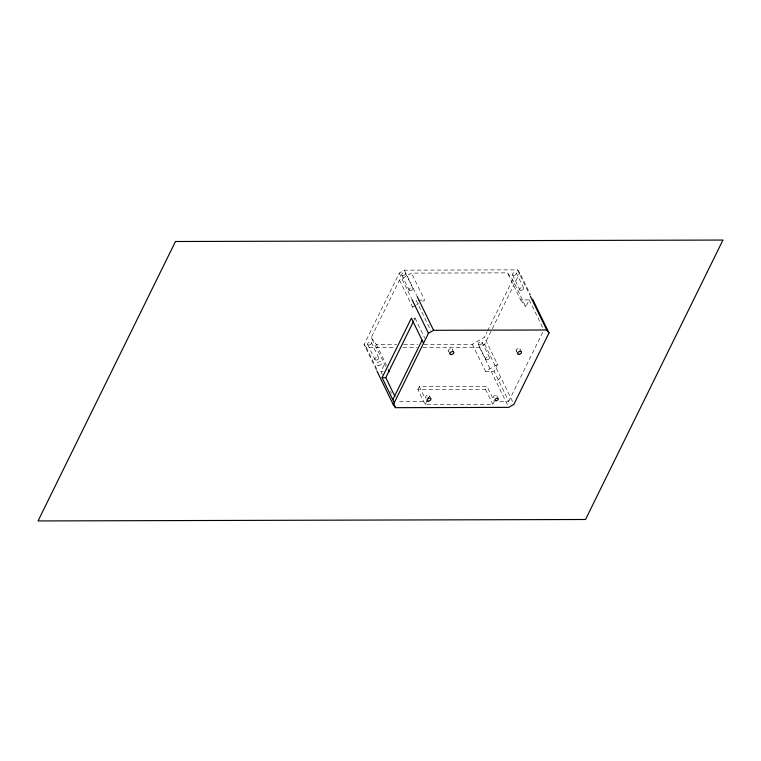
<?xml version="1.0" encoding="UTF-8"?>
<svg xmlns="http://www.w3.org/2000/svg" width="761" height="761" viewBox="0 0 761 761"><rect width="100%" height="100%" fill="white"/><g stroke="black" fill="none" stroke-linecap="round" stroke-linejoin="round"><path stroke-width="0.57" stroke-dasharray="3.81 2.85" d="M376.391 369.884L364.1 344.562L399.221 273.142L404.376 270.165L517.566 269.86L519.792 272.828L530.55 294.983M385.646 366.402L371.206 337.608L399.496 280.077L411.52 273.113L507.492 272.857L512.686 279.782L525.832 306.845L529.247 299.901L520.629 299.92L507.492 272.857M382.441 374.726L380.928 371.615L384.343 364.671M399.496 280.077L412.633 307.14L413.613 305.161M414.022 320.267L415.068 318.136L413.223 318.146M417.875 389.546L419.33 386.569L487.002 386.388L494.308 401.428L492.843 404.405L425.171 404.586L417.875 389.546L485.537 389.366L487.002 386.388M425.171 404.586L426.636 401.608L396.681 401.684M423.791 344.41L472.372 344.276L484.396 337.313L487.011 331.986M487.544 330.921L512.686 279.782M422.926 347.377L479.516 347.235L484.671 344.248L519.792 272.828M499.853 401.408L508.728 401.389L494.127 371.32L497.542 364.376L484.396 337.313M508.728 401.389L543.325 331.035M412.633 307.14L415.639 305.399M416.648 304.819L418.645 303.658M422.659 301.337L424.667 300.176L411.52 273.113M472.372 344.276L485.508 371.339L497.542 364.376M418.208 300.195L424.667 300.176M371.206 337.608L376.4 344.533L396.538 344.476M403.653 344.457L417.865 344.419M364.1 344.562L366.326 347.53L394.626 347.454M402.873 347.435L417.028 347.397M380.928 371.615L383.173 371.615M485.508 371.339L494.127 371.32M520.629 299.92L525.832 306.845M517.566 269.86L529.865 295.182M516.205 272.78L523.511 287.81M529.247 299.901L543.849 329.97M512.562 274.883L519.868 289.922M520.048 349.071L521.513 352.077M516.139 350.64L517.604 353.646M484.671 344.248L513.875 404.386M482.065 342.212L489.361 357.251M478.422 344.324L485.718 359.354M479.516 347.235L508.719 407.373M496.714 395.634L498.179 398.65M485.537 389.366L492.843 404.405M452.243 348.976L453.708 351.982M448.6 351.087L450.065 354.093M404.376 270.165L416.667 295.487M405.47 273.066L412.776 288.105M416.048 300.195L430.65 330.274M401.827 275.178L409.133 290.217M399.221 273.142L411.511 298.464M415.068 318.136L424.752 338.093M429.385 395.701L430.85 398.707M419.33 386.569L425.171 398.602M376.4 344.533L386.512 365.347M371.33 342.507L378.626 357.537M390.498 391.316L391.506 393.389M367.687 344.619L374.983 359.649M366.326 347.53L377.085 369.684M499.92 377.551A2.816 1.731 -25.9 0 1 497.704 380.043A2.816 1.731 -25.9 0 1 494.745 379.587M494.117 397.651A1.76 1.084 -25.9 0 1 493.803 396.196A1.76 1.084 -25.9 0 1 495.982 395.244A1.76 1.084 -25.9 0 1 496.676 396.529M448.866 351.325A2.112 1.294 -25.9 0 1 450.132 348.747A2.112 1.294 -25.9 0 1 452.272 350.022M516.576 351.163A2.112 1.294 -25.9 0 1 516.69 349.27A2.112 1.294 -25.9 0 1 519.373 348.433A2.112 1.294 -25.9 0 1 519.725 350.193M426.17 398.051A2.112 1.294 -25.9 0 1 425.913 396.262A2.112 1.294 -25.9 0 1 428.557 395.187A2.112 1.294 -25.9 0 1 429.271 396.785M513.656 275.32A2.112 1.294 -25.9 0 0 516.348 273.085A2.112 1.294 -25.9 0 0 513.152 273.094A2.112 1.294 -25.9 0 0 513.656 275.32M520.952 290.35A2.112 1.294 -25.9 0 0 523.654 288.115A2.112 1.294 -25.9 0 0 520.457 288.124A2.112 1.294 -25.9 0 0 520.952 290.35M486.812 359.791A2.112 1.294 -25.9 0 0 489.504 357.556A2.112 1.294 -25.9 0 0 486.308 357.565A2.112 1.294 -25.9 0 0 486.812 359.791M479.506 344.752A2.112 1.294 -25.9 0 0 482.208 342.517A2.112 1.294 -25.9 0 0 479.011 342.526A2.112 1.294 -25.9 0 0 479.506 344.752M378.265 365.594A2.816 1.731 -25.9 0 0 381.86 362.607A2.816 1.731 -25.9 0 0 377.599 362.617A2.816 1.731 -25.9 0 0 378.265 365.594M402.921 275.615A2.112 1.294 -25.9 0 0 405.613 273.38A2.112 1.294 -25.9 0 0 402.417 273.389A2.112 1.294 -25.9 0 0 402.921 275.615M368.771 345.047A2.112 1.294 -25.9 0 0 371.473 342.811A2.112 1.294 -25.9 0 0 368.276 342.821A2.112 1.294 -25.9 0 0 368.771 345.047M376.077 360.086A2.112 1.294 -25.9 0 0 378.769 357.851A2.112 1.294 -25.9 0 0 375.573 357.86A2.112 1.294 -25.9 0 0 376.077 360.086M410.217 290.645A2.112 1.294 -25.9 0 0 412.919 288.409A2.112 1.294 -25.9 0 0 409.722 288.419A2.112 1.294 -25.9 0 0 410.217 290.645"/><path stroke-width="1.14" d="M394.274 402.721L382.108 377.665L411.378 318.146L423.544 343.211M394.978 396.557L385.798 377.656L413.499 321.323M392.819 399.715L422.079 340.196M393.304 404.709L428.424 333.289L433.58 330.303L546.769 329.998L548.995 332.966L513.875 404.386L508.719 407.373L395.53 407.668L393.304 404.709L376.904 370.94M382.108 377.665L385.798 377.656M388.243 369.865L389.546 371.596M532.605 299.206L548.995 332.966M530.379 296.238L546.769 329.998M417.18 296.543L433.58 330.303M412.024 299.52L428.424 333.289M393.475 403.454L395.53 407.668M428.576 397.508A2.112 1.294 -25.9 0 1 428.11 397.794M175.468 241.503L38.05 520.943L585.532 519.497L722.95 240.057L175.468 241.503M451.149 354.521A2.112 1.294 -25.9 0 0 453.851 352.286A2.112 1.294 -25.9 0 0 450.655 352.295A2.112 1.294 -25.9 0 0 451.149 354.521M495.944 400.714A1.76 1.084 -25.9 0 0 498.274 398.907A1.76 1.084 -25.9 0 0 495.668 398.812A1.76 1.084 -25.9 0 0 495.944 400.714M518.878 354.35A2.112 1.294 -25.9 0 0 521.513 352.077A2.112 1.294 -25.9 0 0 518.279 352.153A2.112 1.294 -25.9 0 0 518.878 354.35M428.053 401.142A2.112 1.294 -25.9 0 0 430.945 399.04A2.112 1.294 -25.9 0 0 427.882 398.802A2.112 1.294 -25.9 0 0 428.053 401.142"/></g></svg>
